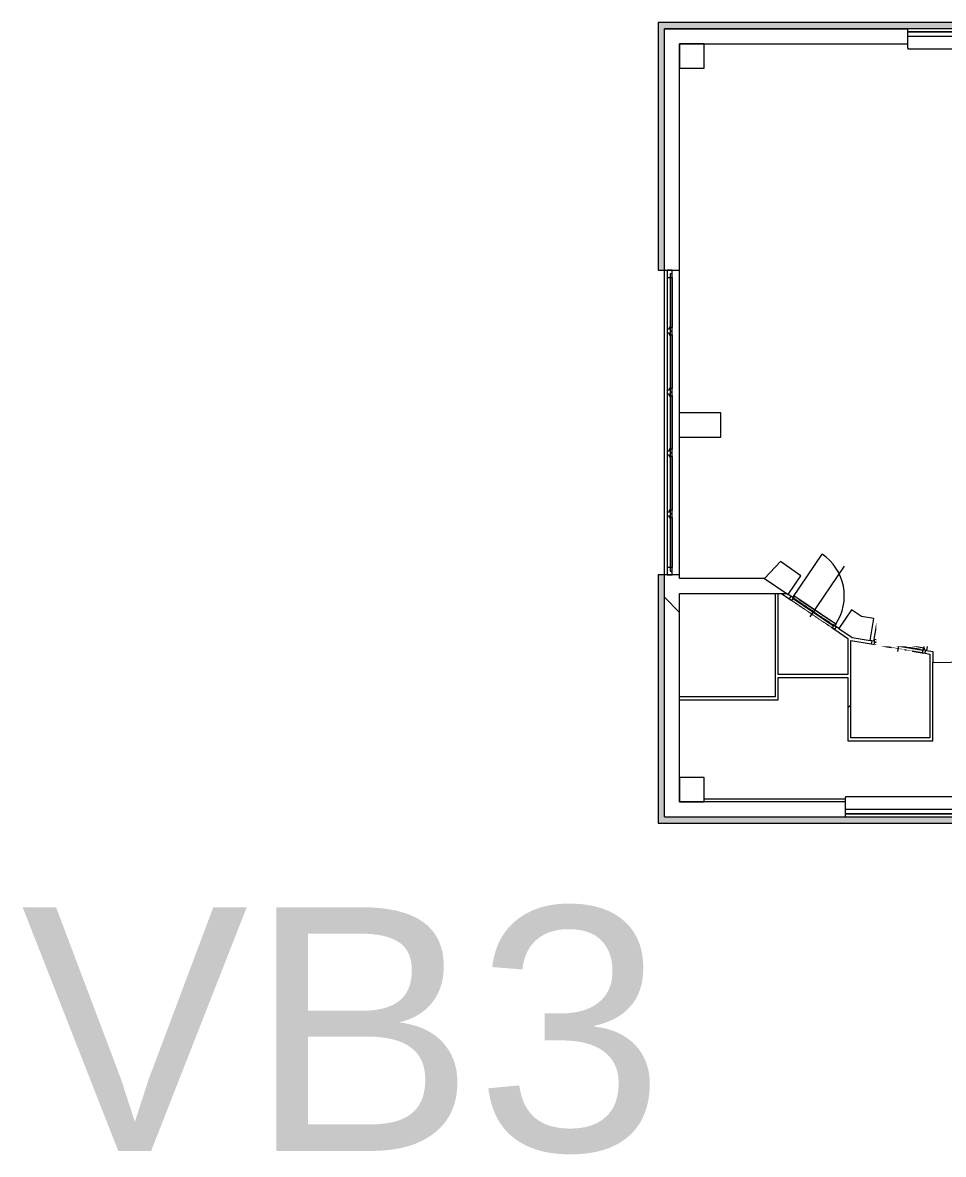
# Model space of a CAD drawing. Header units: millimetres. Extents: x -2814 to 222032, y -45352 to 20466.
# Drawn here: x 147277 to 162386, y -10713 to 7864 of the extents above; entities that cross this region are included whole.
import ezdxf

# ---------------------------------------------------------------- set-up
doc = ezdxf.new("R2010")
doc.units = ezdxf.units.MM
doc.linetypes.add('Čerchovaná se dvěma tečkami', pattern=[2.59, 1, -0.53, 0, -0.53, 0, -0.53])
for name, color, linetype, lineweight in [('A-DOOR', 31, 'Continuous', 13), ('A-DOOR-FRAM', 31, 'Continuous', 25), ('A-FLOR', 192, 'Continuous', 13), ('A-GENM', 13, 'Continuous', 13), ('A-GLAZ', 151, 'Continuous', 13), ('A-GLAZ-CURT', 52, 'Continuous', 13), ('A-GLAZ-CWMG', 51, 'Continuous', 13), ('A-WALL', 113, 'Continuous', 13), ('A-WALL-PATT', 111, 'Continuous', 13), ('G-ANNO-TEXT', 231, 'Continuous', 9), ('I-FURN', 30, 'Continuous', 9), ('S-COLS', 52, 'Continuous', 13)]:
    doc.layers.add(name, color=color, linetype=linetype, lineweight=lineweight)
doc.styles.add('Arial_3', font='arial.ttf', dxfattribs={"height": 5000})
doc.styles.add('Arial_4', font='arial.ttf', dxfattribs={"height": 4000})
pattern_1 = [(45, (92359, 0), (-7184.2, 7184.2), []), (45, (95233, 0), (-7184.2, 7184.2), []), (45, (100980, 0), (-4310.5, 10057.9), [4064, -2032, 67.06, -1964.94])]
pattern_2 = [(45, (92359, 0), (-7184.2, 7184.2), []), (45, (95233, -3e-12), (-7184.2, 7184.2), []), (45, (100980, -7e-12), (-4310.5, 10057.9), [4064, -2032, 67.06, -1964.94])]

# ---------------------------------------------------------------- blocks, each defined once
blk = doc.blocks.new('OKNO_2k_ - OKNO_2k_1900x1400-1963744-Mapka _ závislý 5')
at = {"layer": 'A-GLAZ', "lineweight": 9}
for p, q in [((-950, 126), (950, 126)), ((-950, 75), (-950, 126)), ((950, 75), (-950, 75)), ((-950, 75), (950, 75)), ((-950, -5), (-950, 75)), ((950, 126), (950, 75)), ((950, 75), (950, -5)), ((950, -5), (-950, -5))]:
    blk.add_line(p, q, dxfattribs=at)
blk = doc.blocks.new('ST_panel_sklo - ST_panel_sklo-1403385-Mapka _ závislý 5')
at = {"layer": 'A-GLAZ-CURT', "lineweight": 9}
for p, q in [((470, 28), (-470, 28)), ((-470, 28), (-470, 0)), ((-470, 0), (470, 0)), ((470, 0), (470, 28))]:
    blk.add_line(p, q, dxfattribs=at)
blk = doc.blocks.new('ST_panel_sklo - ST_panel_sklo-1403386-Mapka _ závislý 5')
at = {"layer": 'A-GLAZ-CURT', "lineweight": 9}
for p, q in [((500, 28), (-500, 28)), ((-500, 28), (-500, 0)), ((-500, 0), (500, 0)), ((500, 0), (500, 28))]:
    blk.add_line(p, q, dxfattribs=at)
blk = doc.blocks.new('parapet s nosem_vnitní - parapet s nosem_vnitní-1349022-Mapka _ závislý 5')
at = {"layer": 'A-GENM', "lineweight": 9}
for p, q in [((-950, -190), (-950, 0)), ((950, 0), (950, -190)), ((-950, -190), (-950, -200)), ((-950, -200), (950, -200)), ((-950, -200), (950, -200)), ((950, -200), (950, -190))]:
    blk.add_line(p, q, dxfattribs=at)
blk = doc.blocks.new('Rectangular Mullion - Rectangular Mullion-Loc wall 49 Bottom 120mm 02-1403430-Mapka _ závislý 5')
at = {"layer": 'A-GLAZ-CWMG', "lineweight": 9}
for p, q in [((65495, -199), (65495, -1079)), ((65575, -259), (65575, -1079))]:
    blk.add_line(p, q, dxfattribs=at)
blk = doc.blocks.new('Rectangular Mullion - Rectangular Mullion-Loc wall 49 Bottom 120mm 02-1403408-Mapka _ závislý 5')
at = {"layer": 'A-GLAZ-CWMG', "lineweight": 9}
for p, q in [((65495, 801), (65495, -199)), ((65575, 741), (65575, -139))]:
    blk.add_line(p, q, dxfattribs=at)
blk = doc.blocks.new('Rectangular Mullion - Rectangular Mullion-Loc wall 49 Bottom 120mm 02-1403416-Mapka _ závislý 5')
at = {"layer": 'A-GLAZ-CWMG', "lineweight": 9}
for p, q in [((65495, 3681), (65495, 2801)), ((65575, 3681), (65575, 2861))]:
    blk.add_line(p, q, dxfattribs=at)
blk = doc.blocks.new('Rectangular Mullion - Rectangular Mullion-Loc wall 49 Bottom 120mm 02-1403417-Mapka _ závislý 5')
at = {"layer": 'A-GLAZ-CWMG', "lineweight": 9}
for p, q in [((-120, -79), (-120, 1)), ((-120, 1), (0, 1)), ((0, 1), (0, -79)), ((0, -79), (-120, -79))]:
    blk.add_line(p, q, dxfattribs=at)
blk = doc.blocks.new('Rectangular Mullion - Rectangular Mullion-Loc wall 49 Bottom 120mm 02-1403388-Mapka _ závislý 5')
at = {"layer": 'A-GLAZ-CWMG', "lineweight": 9}
for p, q in [((0, 1), (-120, 1)), ((-120, 1), (-120, -79)), ((0, -79), (0, 1)), ((-120, -79), (0, -79))]:
    blk.add_line(p, q, dxfattribs=at)
blk = doc.blocks.new('Rectangular Mullion - Rectangular Mullion-Loc wall 49 Bottom 120mm-1403423-Mapka _ závislý 5')
at = {"layer": 'A-GLAZ-CWMG', "lineweight": 9}
for p, q in [((-60, -49), (-60, 1)), ((-60, 1), (60, 1)), ((60, 1), (60, -49)), ((-30, -49), (-60, -49)), ((-30, -79), (-30, -49)), ((30, -79), (-30, -79)), ((60, -49), (30, -49)), ((30, -49), (30, -79))]:
    blk.add_line(p, q, dxfattribs=at)
blk = doc.blocks.new('Rectangular Mullion - Rectangular Mullion-Loc wall 49 Bottom 120mm-V160-Mapka _ závislý 5')
at = {"layer": 'A-GLAZ-CWMG', "lineweight": 9}
for p, q in [((-60, -49), (-60, 1)), ((-60, 1), (60, 1)), ((60, 1), (60, -49)), ((-30, -49), (-60, -49)), ((-30, -79), (-30, -49)), ((30, -79), (-30, -79)), ((60, -49), (30, -49)), ((30, -49), (30, -79))]:
    blk.add_line(p, q, dxfattribs=at)
blk = doc.blocks.new('Rectangular Mullion - Rectangular Mullion-Loc wall 49 Bottom 120mm-V161-Mapka _ závislý 5')
at = {"layer": 'A-GLAZ-CWMG', "lineweight": 9}
for p, q in [((-60, -49), (-60, 1)), ((-60, 1), (60, 1)), ((60, 1), (60, -49)), ((-30, -49), (-60, -49)), ((-30, -79), (-30, -49)), ((30, -79), (-30, -79)), ((60, -49), (30, -49)), ((30, -49), (30, -79))]:
    blk.add_line(p, q, dxfattribs=at)
blk = doc.blocks.new('Rectangular Mullion - Rectangular Mullion-Loc wall 49 Bottom 120mm-V162-Mapka _ závislý 5')
at = {"layer": 'A-GLAZ-CWMG', "lineweight": 9}
for p, q in [((-60, -49), (-60, 1)), ((-60, 1), (60, 1)), ((60, 1), (60, -49)), ((-30, -49), (-60, -49)), ((-30, -79), (-30, -49)), ((30, -79), (-30, -79)), ((60, -49), (30, -49)), ((30, -49), (30, -79))]:
    blk.add_line(p, q, dxfattribs=at)
blk = doc.blocks.new('Kóje - Kóje-2061615-Mapka _ závislý 5')
at = {"layer": 'I-FURN'}
for p, q in [((73972, 4123), (73684, 3825)), ((74108, 3991), (73972, 4123)), ((74160, 4045), (74108, 3991)), ((75065, 2804), (74160, 4045)), ((73684, 3825), (73821, 3702)), ((73821, 3702), (74611, 2602)), ((75368, 1291), (75065, 2804)), ((74611, 2602), (74886, 1290)), ((74886, 1290), (74622, -49)), ((75112, -258), (75417, 1291)), ((75417, 1291), (75368, 1291)), ((74622, -49), (73878, -1154)), ((74236, -1556), (75112, -258)), ((67354, -981), (67091, -1259)), ((67689, -1216), (67354, -981)), ((67091, -1259), (67482, -1523)), ((67482, -1523), (67689, -1216)), ((73878, -1154), (72768, -1878)), ((73001, -2362), (74236, -1556)), ((68519, -1773), (68311, -2082)), ((68684, -1884), (68519, -1773)), ((68884, -1916), (68684, -1884)), ((68827, -2280), (68884, -1916)), ((72768, -1878), (72572, -1920)), ((72572, -1920), (72641, -2243)), ((68311, -2082), (68530, -2229)), ((68530, -2229), (68827, -2280)), ((69814, -2080), (69752, -2440)), ((70006, -2113), (69814, -2080)), ((71421, -2104), (70006, -2113)), ((71617, -2065), (71421, -2104)), ((71694, -2425), (71617, -2065)), ((72641, -2243), (72895, -2194)), ((72895, -2194), (73001, -2362)), ((69752, -2440), (69855, -2458)), ((69855, -2458), (69855, -2638)), ((71665, -2430), (71694, -2425)), ((71665, -2606), (71665, -2430)), ((69855, -2638), (71665, -2606))]:
    blk.add_line(p, q, dxfattribs=at)
blk = doc.blocks.new('DVERE_1k_oblozka - DD03_01_800x1970_koupelna-V185-Mapka _ závislý 5')
at = {"layer": 'A-DOOR', "lineweight": 9}
for p, q in [((-415, 22), (-415, 882)), ((0, -78), (0, 922)), ((-400, 22), (-450, 22)), ((-450, 22), (-450, -28)), ((415, 52), (-415, 52)), ((-415, 52), (-415, 37)), ((-415, 37), (-400, 37)), ((-400, 37), (-400, 12)), ((-400, -28), (-400, 22)), ((-400, 12), (400, 12)), ((305, 52), (-305, 52)), ((400, 12), (400, 37)), ((400, 37), (415, 37)), ((450, 22), (400, 22)), ((400, 22), (400, -28)), ((415, 37), (415, 52)), ((415, 52), (415, 22)), ((450, -28), (450, 22)), ((-450, -28), (-400, -28)), ((400, -28), (450, -28))]:
    blk.add_line(p, q, dxfattribs=at)
at = {"layer": 'A-DOOR', "linetype": 'Čerchovaná se dvěma tečkami', "lineweight": 9}
for p, q in [((-400, 22), (400, 22)), ((-400, -28), (400, -28))]:
    blk.add_line(p, q, dxfattribs=at)
at = {"layer": 'A-DOOR', "lineweight": 9}
blk.add_arc((-415, 52), 830, 360, 90, dxfattribs=at)
at = {"layer": 'A-DOOR-FRAM', "lineweight": 9}
for p, q in [((-400, 22), (-450, 22)), ((-400, -28), (-400, 22)), ((400, 22), (400, -28)), ((400, 22), (450, 22)), ((-450, -28), (-400, -28)), ((450, -28), (400, -28))]:
    blk.add_line(p, q, dxfattribs=at)
blk = doc.blocks.new('DVERE_1k_oblozka - DD03_01_800x1970_koupelna-2042788-Mapka _ závislý 5')
at = {"layer": 'A-DOOR', "lineweight": 9}
for p, q in [((-415, 22), (-415, 882)), ((0, -78), (0, 922)), ((-400, 22), (-450, 22)), ((-450, 22), (-450, -28)), ((415, 52), (-415, 52)), ((-415, 52), (-415, 37)), ((-415, 37), (-400, 37)), ((-400, -28), (-400, 22)), ((-400, 12), (400, 12)), ((305, 52), (-305, 52)), ((400, 37), (415, 37)), ((450, 22), (400, 22)), ((400, 22), (400, -28)), ((415, 37), (415, 52)), ((415, 52), (415, 22)), ((450, -28), (450, 22)), ((-450, -28), (-400, -28)), ((400, -28), (450, -28))]:
    blk.add_line(p, q, dxfattribs=at)
at = {"layer": 'A-DOOR', "linetype": 'Čerchovaná se dvěma tečkami', "lineweight": 9}
for p, q in [((-400, 22), (400, 22)), ((-400, -28), (400, -28))]:
    blk.add_line(p, q, dxfattribs=at)
at = {"layer": 'A-DOOR', "lineweight": 9}
blk.add_arc((-415, 52), 830, 360, 90, dxfattribs=at)
at = {"layer": 'A-DOOR-FRAM', "lineweight": 9}
for p, q in [((-400, 22), (-450, 22)), ((-400, -28), (-400, 22)), ((400, 22), (400, -28)), ((400, 22), (450, 22)), ((-450, -28), (-400, -28)), ((450, -28), (400, -28))]:
    blk.add_line(p, q, dxfattribs=at)

msp = doc.modelspace()

# ---------------------------------------------------------------- hatches: boundary and pattern name
at = {"layer": 'A-WALL-PATT', "lineweight": 9}
h = msp.add_hatch(color=256, dxfattribs=at)
h.paths.add_polyline_path([(157808.5, -5274.4), (157808.5, -1199.4), (157708.5, -1199.4), (157708.5, -5274.4)])
h.paths.add_polyline_path([(157808.5, 3800.6), (157808.5, 7864.2), (157708.5, 7864.2), (157708.5, 3800.6)])
for points in [[(176767.6, 7764.2), (176767.6, 7864.2), (157808.5, 7864.2), (157808.5, 7764.2), (176717.6, 7764.2)], [(163766.2, -5274.4), (163766.7, -5274.4), (163766.2, -5174.4), (157808.5, -5174.4), (157808.5, -5274.4), (163716.7, -5274.4)]]:
    msp.add_hatch(color=256, dxfattribs=at).paths.add_polyline_path(points)
h = msp.add_hatch(dxfattribs=at)
h.set_pattern_fill('FP_166', color=256, angle=-315, style=0, pattern_type=2)
h.set_pattern_definition([(225, (164364, 7764), (5747.4, -5747.4), []), (180, (155206.4, 5072), (-5747.4, -5747.4), [1016, -10478.7]), (225, (154190.4, 5072), (5747.4, -5747.4), [1016, -7112]), (270, (153472, 4353.7), (5747.4, -5747.4), [1016, -10478.7]), (315, (153472, 3338), (5747.4, 5747.4), [1016, -7112]), (180, (155206.4, 2619.3), (-5747.4, -5747.4), [1016, -10478.7]), (225, (155925, 3338), (5747.4, -5747.4), [1016, -7112]), (270, (155925, 4353.7), (5747.4, -5747.4), [1016, -10478.7]), (315, (155206.4, 5072), (5747.4, 5747.4), [1016, -7112]), (225, (152543, 1690.4), (5747.4, -5747.4), [2032, -6096])])
h.paths.add_polyline_path([(176417.6, 7514.3), (176667.6, 7514.3), (176667.6, 7764.3), (172681.5, 7764.3), (172681.5, 7514.3), (176017.6, 7514.3), (176017.6, 7539.3), (176417.6, 7539.3)])
h.paths.add_polyline_path([(166631.5, 7514.3), (167781.5, 7514.3), (167781.5, 7764.3), (166631.5, 7764.3), (166631.5, 7551)])
h.paths.add_polyline_path([(169681.5, 7514.3), (170057.6, 7514.3), (170057.6, 7574.3), (170457.6, 7574.3), (170457.6, 7514.3), (170781.5, 7514.3), (170781.5, 7764.3), (169681.5, 7764.3), (169681.5, 7518.3)])
h.paths.add_polyline_path([(158458.5, 7514.3), (161801.5, 7514.3), (161801.5, 7764.3), (157808.5, 7764.3), (157808.5, 7514.3), (158058.5, 7514.3)])
h.paths.add_polyline_path([(164058.5, 7514.3), (164058.5, 7574.3), (164458.5, 7574.3), (164458.5, 7514.3), (164731.5, 7514.3), (164731.5, 7764.3), (163701.5, 7764.3), (163701.5, 7514.3)])
h = msp.add_hatch(dxfattribs=at)
h.set_pattern_fill('FP_165', color=256, angle=45, style=0, pattern_type=2)
h.set_pattern_definition([(315, (157808.5, -1579), (5747.4, 5747.4), []), (270, (160500.6, -10736.7), (5747.4, -5747.4), [1016, -10478.7]), (315, (160501, -11753), (5747.4, 5747.4), [1016, -7112]), (2e-13, (161219, -12471), (5747.4, 5747.4), [1016, -10478.7]), (45, (162235, -12471), (-5747.4, 5747.4), [1016, -7112]), (270, (162953.5, -10736.7), (5747.4, -5747.4), [1016, -10478.7]), (315, (162235, -10018), (5747.4, 5747.4), [1016, -7112]), (2e-13, (161219, -10018), (5747.4, 5747.4), [1016, -10478.7]), (45, (160501, -10737), (-5747.4, 5747.4), [1016, -7112]), (315, (163882, -13400), (5747.4, 5747.4), [2032, -6096])])
h.paths.add_polyline_path([(158058.5, -4924.4), (158058.5, -1199.4), (157808.5, -1199.4), (157808.5, -4924.4)])
h.paths.add_polyline_path([(158058.5, 3800.6), (158058.5, 7514.3), (157808.5, 7514.3), (157808.5, 3800.6)])
h = msp.add_hatch(dxfattribs=at)
h.set_pattern_fill('FP_149', color=256, angle=45, style=0, pattern_type=2)
h.set_pattern_definition([(45, (92359, 0), (-7184.2, 7184.2), []), (45, (95233, -3e-12), (-7184.2, 7184.2), []), (45, (100980, -8e-12), (-4310.5, 10057.9), [4064, -2032, 67.06, -1964.94])])
h.paths.add_polyline_path([(158733.5, 1061.2), (158733.5, 1461.2), (158058.5, 1461.2), (158058.5, 1061.2)])
h = msp.add_hatch(dxfattribs=at)
h.set_pattern_fill('FP_219', color=256, angle=-315, style=0, pattern_type=2)
h.set_pattern_definition([(225, (155880.5, -1259), (5747, -5747), []), (180, (146722.6, -3951), (-5747.4, -5747.4), [1016, -10478.7]), (225, (145707, -3951), (5747.4, -5747.4), [1016, -7112]), (270, (144988, -4669.3), (5747.4, -5747.4), [1016, -10478.7]), (315, (144988, -5685), (5747.4, 5747.4), [1016, -7112]), (180, (146722.6, -6404), (-5747.4, -5747.4), [1016, -10478.7]), (225, (147441, -5685), (5747.4, -5747.4), [1016, -7112]), (270, (147441, -4669.3), (5747.4, -5747.4), [1016, -10478.7]), (315, (146723, -3951), (5747.4, 5747.4), [1016, -7112]), (225, (144059, -7332.6), (5747.4, -5747.4), [2032, -6096])])
h.paths.add_polyline_path([(159623.5, -1508.8), (159820.7, -1508.8), (159449.9, -1258.8), (158058.5, -1258.8), (158058.5, -1508.8), (159449.9, -1508.8)])
h = msp.add_hatch(dxfattribs=at)
h.set_pattern_fill('FP_148', color=256, angle=45, style=0, pattern_type=2)
h.set_pattern_definition(pattern_2)
h.paths.add_polyline_path([(159673.5, -3202.7), (159673.5, -1508.8), (159623.5, -1522.7), (159623.5, -3202.7)])
h = msp.add_hatch(dxfattribs=at)
h.set_pattern_fill('FP_226', color=256, angle=45, style=0, pattern_type=2)
h.set_pattern_definition([(11.007, (92359, 0), (-1939.8, 9973.1), []), (11.007, (94742, -1607), (-1939.8, 9973.1), []), (11.007, (99507, -4820), (2049.4, 10749), [4064, -2032, 67.06, -1964.94])])
h.paths.add_polyline_path([(160989.9, -2297.2), (160631.4, -2055.5), (160603.5, -2096.9), (160891.6, -2280.2)])
h.paths.add_polyline_path([(159857.3, -1593.7), (159885.2, -1552.3), (159820.7, -1508.8), (159752, -1522.7), (159841.4, -1583)])
h = msp.add_hatch(dxfattribs=at)
h.set_pattern_fill('FP_227', color=256, angle=45, style=0, pattern_type=2)
h.set_pattern_definition([(35.212, (92359, 0), (-5858.3, 8301), []), (35.212, (95191, -489), (-5858.3, 8301), []), (35.212, (100855, -1466), (-2537.9, 10644.3), [4064, -2032, 67.06, -1964.94])])
h.paths.add_polyline_path([(162164.7, -2499.9), (162164.7, -2449.1), (162095.9, -2449.1), (162110.8, -2490.6)])
h.paths.add_polyline_path([(161202.5, -2333.9), (161202.5, -2283.1), (160888.7, -2229), (160989.9, -2297.2), (161074.2, -2311.7)])
h = msp.add_hatch(dxfattribs=at)
h.set_pattern_fill('FP_148', color=256, angle=45, style=0, pattern_type=2)
h.set_pattern_definition([(45, (92359, 0), (-7184.2, 7184.2), []), (45, (95233, -2e-12), (-7184.2, 7184.2), []), (45, (100980, -6e-12), (-4310.5, 10057.9), [4064, -2032, 67.06, -1964.94])])
h.paths.add_polyline_path([(160819.7, -3874.2), (160869.7, -3874.2), (160869.7, -2276.5), (160819.7, -2242.8), (160819.7, -3360.2)])
h = msp.add_hatch(dxfattribs=at)
h.set_pattern_fill('FP_148', color=256, angle=45, style=0, pattern_type=2)
h.set_pattern_definition(pattern_2)
h.paths.add_polyline_path([(162164.7, -3874.2), (162214.7, -3874.2), (162214.7, -2457.7), (162164.7, -2457.7), (162164.7, -3360.2)])
h = msp.add_hatch(dxfattribs=at)
h.set_pattern_fill('FP_224', color=256, angle=45, style=0, pattern_type=2)
h.set_pattern_definition(pattern_2)
h.paths.add_polyline_path([(159673.5, -2837.7), (159673.5, -2887.7), (160819.7, -2887.7), (160819.7, -2837.7)])
h = msp.add_hatch(dxfattribs=at)
h.set_pattern_fill('FP_224', color=256, angle=45, style=0, pattern_type=2)
h.set_pattern_definition(pattern_2)
h.paths.add_polyline_path([(158058.5, -3252.7), (159673.5, -3252.7), (159673.5, -3202.7), (158058.5, -3202.7)])
h = msp.add_hatch(dxfattribs=at)
h.set_pattern_fill('FP_149', color=256, angle=45, style=0, pattern_type=2)
h.set_pattern_definition(pattern_2)
h.paths.add_polyline_path([(162214.7, -3924.2), (162214.7, -3874.2), (160819.7, -3874.2), (160819.7, -3924.2), (162164.7, -3924.2)])
h = msp.add_hatch(dxfattribs=at)
h.set_pattern_fill('FP_164', color=256, angle=45, style=0, pattern_type=2)
h.set_pattern_definition([(45, (163780, -5174), (-5747, 5747), []), (360, (172937.6, -2482), (5747.4, 5747.4), [1016, -10478.7]), (45, (173954, -2482), (-5747.4, 5747.4), [1016, -7112]), (90, (174672, -1764), (-5747.4, 5747.4), [1016, -10478.7]), (135, (174672, -748), (-5747.4, -5747.4), [1016, -7112]), (360, (172937.6, -29.4), (5747.4, 5747.4), [1016, -10478.7]), (45, (172219, -748), (-5747.4, 5747.4), [1016, -7112]), (90, (172219, -1764), (-5747.4, 5747.4), [1016, -10478.7]), (135, (172938, -2482), (-5747.4, -5747.4), [1016, -7112]), (45, (175601, 899.4), (-5747.4, 5747.4), [2032, -6096])])
h.paths.add_polyline_path([(163781.6, -5174.4), (163766.2, -4924.4), (162681.6, -4924.4), (162681.6, -5174.4), (163766.2, -5174.4)])
h.paths.add_polyline_path([(160781.6, -5174.4), (160781.6, -4924.4), (157808.5, -4924.4), (157808.5, -5174.4), (158458.5, -5174.4)])
at = {"layer": 'S-COLS', "lineweight": 9}
h = msp.add_hatch(dxfattribs=at)
h.set_pattern_fill('FP_200', color=256, style=0, pattern_type=2)
h.set_pattern_definition(pattern_1)
h.paths.add_polyline_path([(158058.5, 7514.3), (158058.5, 7114.3), (158458.5, 7114.3), (158458.5, 7514.3)])
h = msp.add_hatch(dxfattribs=at)
h.set_pattern_fill('FP_200', color=256, style=0, pattern_type=2)
h.set_pattern_definition(pattern_1)
h.paths.add_polyline_path([(158058.5, -4524.4), (158058.5, -4924.4), (158458.5, -4924.4), (158458.5, -4524.4)])

# ---------------------------------------------------------------- linework, layer by layer
at = {"layer": 'A-FLOR', "lineweight": 9}
msp.add_line((158458.5, -4876.6), (160781.6, -4876.6), dxfattribs=at)
at = {"layer": 'A-WALL', "lineweight": 9}
for p, q in [((157708.5, 7864.2), (157708.5, 3800.6)), ((176767.6, 7864.2), (157708.5, 7864.2)), ((157808.5, -5174.4), (157808.5, 7764.3)), ((161801.5, 7764.3), (157808.5, 7764.3)), ((157808.5, 7764.2), (161801.5, 7764.2)), ((158058.5, -1258.8), (158058.5, 7514.3)), ((158058.5, 7514.3), (161801.5, 7514.3)), ((157708.5, 3800.6), (158058.5, 3800.6)), ((158733.5, 1461.2), (158058.5, 1461.2)), ((158733.5, 1061.2), (158733.5, 1461.2)), ((158058.5, 1061.2), (158733.5, 1061.2)), ((157708.5, -1199.4), (157708.5, -5274.4)), ((158058.5, -1199.4), (157708.5, -1199.4)), ((159449.9, -1258.8), (158058.5, -1258.8)), ((158058.5, -4924.4), (158058.5, -1508.8)), ((158058.5, -1508.8), (159820.7, -1508.8)), ((159623.5, -1508.8), (159623.5, -3202.7)), ((159673.5, -2837.7), (159673.5, -1508.8)), ((159731.2, -1508.8), (159857.3, -1593.7)), ((159885.2, -1552.3), (159841.4, -1522.7)), ((160603.5, -2096.9), (160819.7, -2242.8)), ((160670.5, -2081.8), (160631.4, -2055.5)), ((160819.7, -2242.8), (160819.7, -2837.7)), ((160869.7, -3874.2), (160869.7, -2276.5)), ((160869.7, -2276.5), (161202.5, -2333.9)), ((161211, -2284.6), (161185.7, -2280.2)), ((162089.4, -2486.9), (162164.7, -2499.9)), ((162164.7, -2499.9), (162164.7, -3874.2)), ((162214.7, -3924.2), (162214.7, -2637.7)), ((160819.7, -2837.7), (159673.5, -2837.7)), ((159673.5, -3252.7), (159673.5, -2887.7)), ((159673.5, -2887.7), (160819.7, -2887.7)), ((160819.7, -2887.7), (160819.7, -3924.2)), ((159623.5, -3202.7), (158058.5, -3202.7)), ((158058.5, -3252.7), (159673.5, -3252.7)), ((162164.7, -3874.2), (160869.7, -3874.2)), ((160819.7, -3924.2), (162214.7, -3924.2)), ((160781.6, -4924.4), (158058.5, -4924.4)), ((157808.5, -5174.4), (160781.6, -5174.4)), ((157708.5, -5274.4), (163666.6, -5274.4))]:
    msp.add_line(p, q, dxfattribs=at)
at = {"layer": 'S-COLS', "lineweight": 9}
for p, q in [((158458.5, 7514.3), (158058.5, 7514.3)), ((158058.5, 7514.3), (158058.5, 7114.3)), ((158458.5, 7114.3), (158458.5, 7514.3)), ((158058.5, 7114.3), (158458.5, 7114.3)), ((158458.5, -4524.4), (158058.5, -4524.4)), ((158058.5, -4524.4), (158058.5, -4924.4)), ((158458.5, -4924.4), (158458.5, -4524.4)), ((158058.5, -4924.4), (158458.5, -4924.4))]:
    msp.add_line(p, q, dxfattribs=at)

# ---------------------------------------------------------------- block references
at = {"layer": 'A-DOOR', "lineweight": 9}
for name, p, rotation in [('DVERE_1k_oblozka - DD03_01_800x1970_koupelna-V185-Mapka _ závislý 5', (160245.9, -1822.2), 326.0066834518678), ('DVERE_1k_oblozka - DD03_01_800x1970_koupelna-2042788-Mapka _ závislý 5', (161650.7, -2382.9), 350.2122083875207)]:
    msp.add_blockref(name, p, dxfattribs=dict(at, rotation=rotation))
at = {"layer": 'A-GENM', "lineweight": 9}
msp.add_blockref('parapet s nosem_vnitní - parapet s nosem_vnitní-1349022-Mapka _ závislý 5', (162751.5, 7634.3), dxfattribs=at)
at = {"layer": 'A-GENM', "lineweight": 9, "rotation": 180}
msp.add_blockref('parapet s nosem_vnitní - parapet s nosem_vnitní-1349022-Mapka _ závislý 5', (161731.6, -5044.4), dxfattribs=at)
at = {"layer": 'A-GLAZ', "lineweight": 9}
msp.add_blockref('OKNO_2k_ - OKNO_2k_1900x1400-1963744-Mapka _ závislý 5', (162751.5, 7639.3), dxfattribs=at)
at = {"layer": 'A-GLAZ', "lineweight": 9, "rotation": 180}
msp.add_blockref('OKNO_2k_ - OKNO_2k_1900x1400-1963744-Mapka _ závislý 5', (161731.6, -5049.4), dxfattribs=at)
at = {"layer": 'A-GLAZ-CURT', "lineweight": 9, "rotation": 89.99999999999991}
for name, p in [('ST_panel_sklo - ST_panel_sklo-1403385-Mapka _ závislý 5', (157933.5, 3270.6)), ('ST_panel_sklo - ST_panel_sklo-1403386-Mapka _ závislý 5', (157933.5, 2300.6)), ('ST_panel_sklo - ST_panel_sklo-1403386-Mapka _ závislý 5', (157933.5, 1300.6)), ('ST_panel_sklo - ST_panel_sklo-1403386-Mapka _ závislý 5', (157933.5, 300.6)), ('ST_panel_sklo - ST_panel_sklo-1403385-Mapka _ závislý 5', (157933.5, -669.4))]:
    msp.add_blockref(name, p, dxfattribs=at)
at = {"layer": 'A-GLAZ-CWMG', "lineweight": 9, "extrusion": (0, 0, -1), "rotation": 90.0000000000001}
for name, p in [('Rectangular Mullion - Rectangular Mullion-Loc wall 49 Bottom 120mm 02-1403417-Mapka _ závislý 5', (-157933.5, 3800.6)), ('Rectangular Mullion - Rectangular Mullion-Loc wall 49 Bottom 120mm-V162-Mapka _ závislý 5', (-157933.5, 2800.6)), ('Rectangular Mullion - Rectangular Mullion-Loc wall 49 Bottom 120mm-V161-Mapka _ závislý 5', (-157933.5, 1800.6)), ('Rectangular Mullion - Rectangular Mullion-Loc wall 49 Bottom 120mm-V160-Mapka _ závislý 5', (-157933.5, 800.6)), ('Rectangular Mullion - Rectangular Mullion-Loc wall 49 Bottom 120mm-1403423-Mapka _ závislý 5', (-157933.5, -199.4))]:
    msp.add_blockref(name, p, dxfattribs=at)
at = {"layer": 'A-GLAZ-CWMG', "lineweight": 9}
for name, p in [('Rectangular Mullion - Rectangular Mullion-Loc wall 49 Bottom 120mm 02-1403416-Mapka _ závislý 5', (92359.2, 0)), ('Rectangular Mullion - Rectangular Mullion-Loc wall 49 Bottom 120mm 02-1403408-Mapka _ závislý 5', (92359.2, 2000)), ('Rectangular Mullion - Rectangular Mullion-Loc wall 49 Bottom 120mm 02-1403408-Mapka _ závislý 5', (92359.2, 1000)), ('Rectangular Mullion - Rectangular Mullion-Loc wall 49 Bottom 120mm 02-1403408-Mapka _ závislý 5', (92359.2, 0)), ('Rectangular Mullion - Rectangular Mullion-Loc wall 49 Bottom 120mm 02-1403430-Mapka _ závislý 5', (92359.2, 0))]:
    msp.add_blockref(name, p, dxfattribs=at)
at = {"layer": 'A-GLAZ-CWMG', "lineweight": 9, "rotation": 269.9999999999999}
msp.add_blockref('Rectangular Mullion - Rectangular Mullion-Loc wall 49 Bottom 120mm 02-1403388-Mapka _ závislý 5', (157933.5, -1199.4), dxfattribs=at)
at = {"layer": 'I-FURN'}
msp.add_blockref('Kóje - Kóje-2061615-Mapka _ závislý 5', (92359.2, 0), dxfattribs=at)

# ---------------------------------------------------------------- texts
at = {"layer": 'G-ANNO-TEXT', "color": 7, "insert": (147252.5, -6656.2), "char_height": 4000, "width": 13147.675, "attachment_point": 1, "style": 'Arial_4'}
msp.add_mtext('VB3', dxfattribs=at)

# ---------------------------------------------------------------- next in the draw order: texts
at = {"layer": 'G-ANNO-TEXT', "color": 7, "insert": (162534.8, 3875.6), "char_height": 5000, "width": 11704.638, "attachment_point": 1, "style": 'Arial_3', "bg_fill": 3, "box_fill_scale": 1.25, "bg_fill_color": 256, "bg_fill_true_color": 13158600, "bg_fill_transparency": 0}
msp.add_mtext('"B"', dxfattribs=at)

doc.saveas('drawing.dxf')
